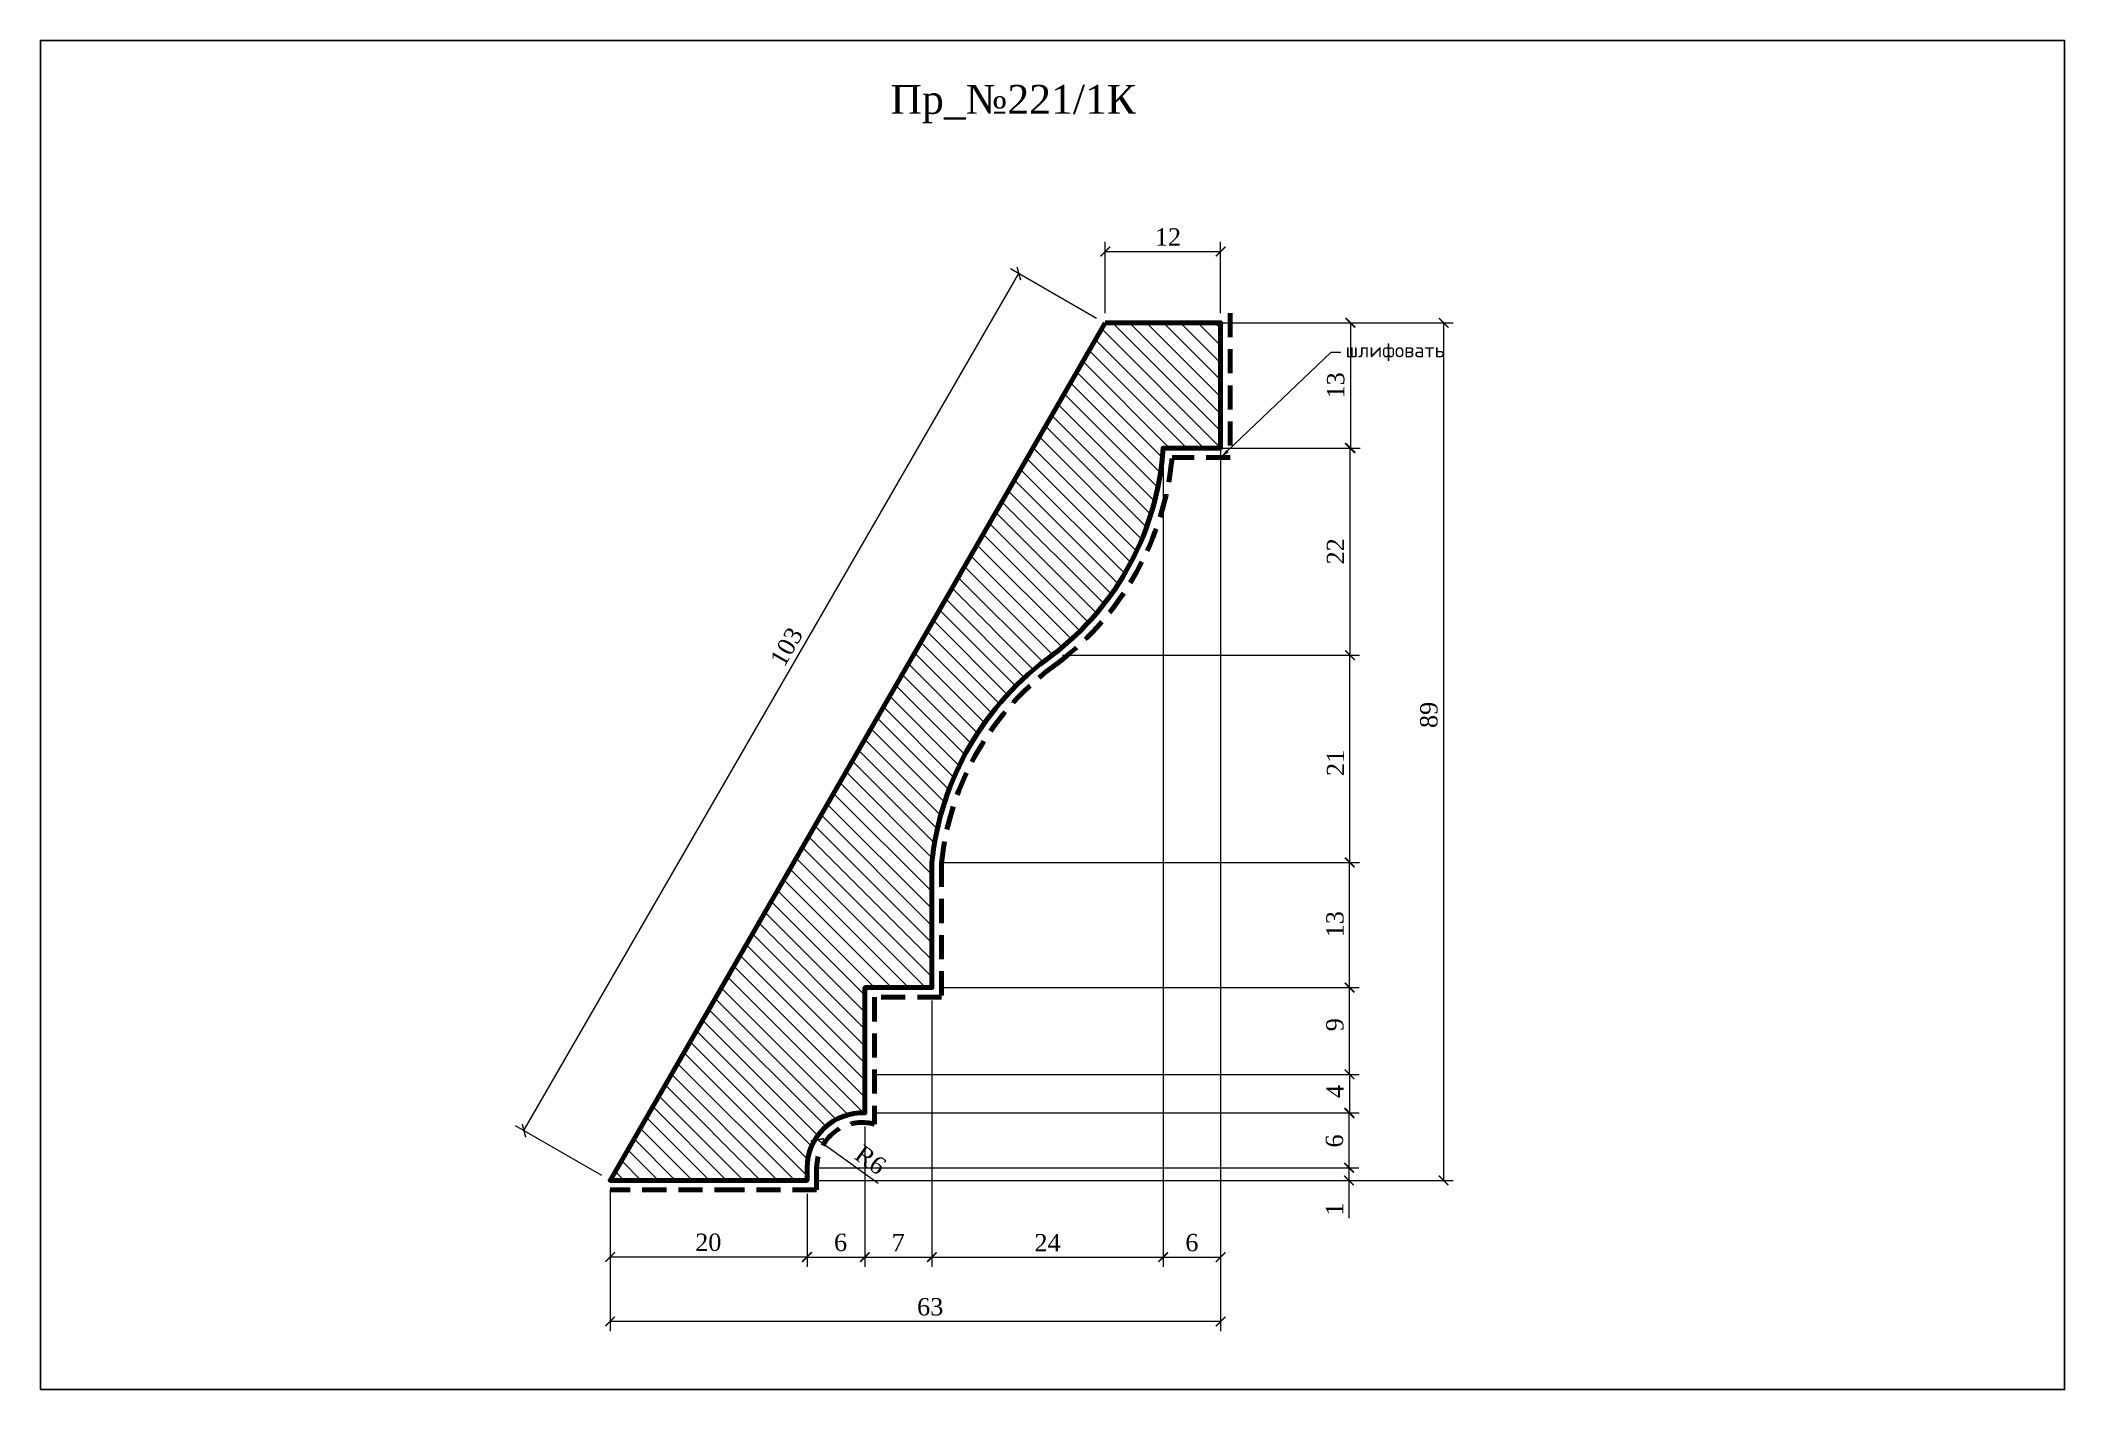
# Model space of a CAD drawing. Header units: millimetres. Extents: x 309303 to 309513, y -93352 to -93212.
import ezdxf
from ezdxf import colors
from ezdxf.entities.mleader import LeaderData, LeaderLine
from ezdxf.math import Vec2, Vec3

# ---------------------------------------------------------------- set-up
doc = ezdxf.new("R2010")
doc.units = ezdxf.units.MM
doc.header["$MEASUREMENT"] = 0
doc.linetypes.add('HIDDEN', pattern=[0.375, 0.25, -0.125])
doc.layers.add('Outside panel', color=7, linetype='Continuous', lineweight=18, true_color=0x7f5e57)
doc.layers.add('линия 50', color=1, linetype='Continuous', lineweight=140)
doc.layers.add('служебный слой РАЗМЕРЫ', color=7, linetype='Continuous', lineweight=9)
doc.layers.add('размеры в модели', color=7, linetype='Continuous')
doc.styles.add('ELECT', font='times.ttf')
doc.styles.get("Standard").update_dxf_attribs({"font": 'times.ttf'})
doc.styles.add('ЕСКД профили текст', font='isocpeur.ttf')
doc.dimstyles.new('M_1', dxfattribs={"dimtxt": 1.8, "dimasz": 1, "dimexe": 1, "dimexo": 1, "dimgap": 0.6, "dimtad": 1, "dimdec": 0, "dimdsep": 46, "dimtxsty": 'Standard', "dimblk": 'ARCHTICK', "dimcen": -5, "dimclrd": 7, "dimclre": 7, "dimclrt": 7, "dimadec": 0, "dimazin": 0, "dimtfac": 1, "dimtdec": 0, "dimtmove": 0, "dimatfit": 3, "dimfxl": 1, "dimtolj": 1, "dimtzin": 0, "dimlwd": 5, "dimlwe": 5, "dimarcsym": 0})

# ---------------------------------------------------------------- blocks, each defined once
blk = doc.blocks.new('_ArchTick')
at = {"color": 0, "linetype": 'ByBlock', "const_width": 0.15}
blk.add_lwpolyline([(-0.5, -0.5), (0.5, 0.5)], dxfattribs=at)
blk = doc.blocks.new('*D19')
at = {"layer": 'Defpoints', "color": 0, "ltscale": 1000, "transparency": 16777216}
for p in [(309425.87, -93234.29), (309413.91, -93241.69), (309425.87, -93241.69)]:
    blk.add_point(p, dxfattribs=at)
at = {"layer": 'размеры в модели', "color": 7, "lineweight": 5, "ltscale": 1000, "transparency": 16777216}
for p, q in [((309413.91, -93240.69), (309413.91, -93233.29)), ((309425.87, -93240.69), (309425.87, -93233.29)), ((309413.91, -93234.29), (309425.87, -93234.29))]:
    blk.add_line(p, q, dxfattribs=at)
at = {"layer": 'размеры в модели', "color": 7, "lineweight": 5, "ltscale": 1000, "transparency": 16777216, "rotation": 180}
blk.add_blockref('_ArchTick', (309413.91, -93234.29), dxfattribs=at)
at = {"layer": 'размеры в модели', "color": 7, "lineweight": 5, "ltscale": 1000, "transparency": 16777216}
blk.add_blockref('_ArchTick', (309425.87, -93234.29), dxfattribs=at)
at = {"layer": 'размеры в модели', "color": 7, "ltscale": 1000, "transparency": 16777216, "insert": (309420.41, -93232.79), "char_height": 1.8, "attachment_point": 5}
blk.add_mtext('\\A1;12', dxfattribs=at)
blk = doc.blocks.new('*D18')
at = {"layer": 'Defpoints', "color": 0, "ltscale": 1000, "transparency": 16777216}
for p in [(309384.03, -93326.48), (309388.71, -93329.83)]:
    blk.add_point(p, dxfattribs=at)
at = {"layer": 'размеры в модели', "color": 7, "lineweight": 5, "ltscale": 1000, "transparency": 16777216}
blk.add_line((309390.35, -93331.01), (309384.03, -93326.48), dxfattribs=at)
at = {"layer": 'размеры в модели', "color": 7, "lineweight": 5, "ltscale": 1000, "transparency": 16777216, "rotation": 144.35694692085}
blk.add_blockref('_ArchTick', (309384.03, -93326.48), dxfattribs=at)
at = {"layer": 'размеры в модели', "color": 7, "ltscale": 1000, "transparency": 16777216, "insert": (309389.55, -93328.57), "char_height": 1.8, "attachment_point": 5, "rotation": 324.3569}
blk.add_mtext('\\A1;R6', dxfattribs=at)
blk = doc.blocks.new('*D17')
at = {"layer": 'Defpoints', "color": 0, "ltscale": 1000, "transparency": 16777216}
for p in [(309404.94, -93236.59), (309413.88, -93241.75), (309362.53, -93330.69)]:
    blk.add_point(p, dxfattribs=at)
at = {"layer": 'размеры в модели', "color": 7, "lineweight": 5, "ltscale": 1000, "transparency": 16777216}
for p, q in [((309353.59, -93325.53), (309404.94, -93236.59)), ((309413.01, -93241.25), (309404.08, -93236.09)), ((309361.66, -93330.19), (309352.73, -93325.03))]:
    blk.add_line(p, q, dxfattribs=at)
for p, rotation in [((309404.94, -93236.59), 60.00000000001774), ((309353.59, -93325.53), 240.0000000000178)]:
    blk.add_blockref('_ArchTick', p, dxfattribs=dict(at, rotation=rotation))
at = {"layer": 'размеры в модели', "color": 7, "ltscale": 1000, "transparency": 16777216, "insert": (309380.83, -93275.32), "char_height": 1.8, "attachment_point": 5, "rotation": 60}
blk.add_mtext('\\A1;103', dxfattribs=at)
blk = doc.blocks.new('*D14')
at = {"layer": 'Defpoints', "color": 0, "ltscale": 1000, "transparency": 16777216}
for p in [(309395.91, -93311.04), (309388.96, -93324.09), (309395.91, -93338.66)]:
    blk.add_point(p, dxfattribs=at)
at = {"layer": 'размеры в модели', "color": 7, "lineweight": 5, "ltscale": 1000, "transparency": 16777216}
for p, q in [((309395.91, -93312.04), (309395.91, -93339.66)), ((309388.96, -93325.09), (309388.96, -93339.66)), ((309388.96, -93338.66), (309395.91, -93338.66))]:
    blk.add_line(p, q, dxfattribs=at)
at = {"layer": 'размеры в модели', "color": 7, "lineweight": 5, "ltscale": 1000, "transparency": 16777216, "rotation": 180}
blk.add_blockref('_ArchTick', (309388.96, -93338.66), dxfattribs=at)
at = {"layer": 'размеры в модели', "color": 7, "lineweight": 5, "ltscale": 1000, "transparency": 16777216}
blk.add_blockref('_ArchTick', (309395.91, -93338.66), dxfattribs=at)
at = {"layer": 'размеры в модели', "color": 7, "ltscale": 1000, "transparency": 16777216, "insert": (309392.43, -93337.14), "char_height": 1.8, "attachment_point": 5}
blk.add_mtext('\\A1;7', dxfattribs=at)
blk = doc.blocks.new('*D13')
at = {"layer": 'Defpoints', "color": 0, "ltscale": 1000, "transparency": 16777216}
for p in [(309388.96, -93324.09), (309382.96, -93331.08), (309388.96, -93338.66)]:
    blk.add_point(p, dxfattribs=at)
at = {"layer": 'размеры в модели', "color": 7, "lineweight": 5, "ltscale": 1000, "transparency": 16777216}
for p, q in [((309388.96, -93325.09), (309388.96, -93339.66)), ((309382.96, -93332.08), (309382.96, -93339.66)), ((309382.96, -93338.66), (309388.96, -93338.66))]:
    blk.add_line(p, q, dxfattribs=at)
at = {"layer": 'размеры в модели', "color": 7, "lineweight": 5, "ltscale": 1000, "transparency": 16777216, "rotation": 180}
blk.add_blockref('_ArchTick', (309382.96, -93338.66), dxfattribs=at)
at = {"layer": 'размеры в модели', "color": 7, "lineweight": 5, "ltscale": 1000, "transparency": 16777216}
blk.add_blockref('_ArchTick', (309388.96, -93338.66), dxfattribs=at)
at = {"layer": 'размеры в модели', "color": 7, "ltscale": 1000, "transparency": 16777216, "insert": (309386.44, -93337.14), "char_height": 1.8, "attachment_point": 5}
blk.add_mtext('\\A1;6', dxfattribs=at)
blk = doc.blocks.new('*D12')
at = {"layer": 'Defpoints', "color": 0, "ltscale": 1000, "transparency": 16777216}
for p in [(309362.53, -93330.69), (309382.96, -93331.08), (309382.96, -93338.64)]:
    blk.add_point(p, dxfattribs=at)
at = {"layer": 'размеры в модели', "color": 7, "lineweight": 5, "ltscale": 1000, "transparency": 16777216}
for p, q in [((309362.53, -93331.69), (309362.53, -93339.64)), ((309382.96, -93332.08), (309382.96, -93339.64)), ((309362.53, -93338.64), (309382.96, -93338.64))]:
    blk.add_line(p, q, dxfattribs=at)
at = {"layer": 'размеры в модели', "color": 7, "lineweight": 5, "ltscale": 1000, "transparency": 16777216, "rotation": 180}
blk.add_blockref('_ArchTick', (309362.53, -93338.64), dxfattribs=at)
at = {"layer": 'размеры в модели', "color": 7, "lineweight": 5, "ltscale": 1000, "transparency": 16777216}
blk.add_blockref('_ArchTick', (309382.96, -93338.64), dxfattribs=at)
at = {"layer": 'размеры в модели', "color": 7, "ltscale": 1000, "transparency": 16777216, "insert": (309372.72, -93337.13), "char_height": 1.8, "attachment_point": 5}
blk.add_mtext('\\A1;20', dxfattribs=at)
blk = doc.blocks.new('*D11')
at = {"layer": 'Defpoints', "color": 0, "ltscale": 1000, "transparency": 16777216}
for p in [(309382.96, -93329.39), (309439.19, -93329.39), (309382.9, -93330.69)]:
    blk.add_point(p, dxfattribs=at)
at = {"layer": 'размеры в модели', "color": 7, "lineweight": 5, "ltscale": 1000, "transparency": 16777216}
for p, q in [((309383.96, -93329.39), (309440.19, -93329.39)), ((309439.19, -93329.39), (309439.19, -93330.69)), ((309383.9, -93330.69), (309440.19, -93330.69)), ((309439.19, -93330.69), (309439.19, -93334.63))]:
    blk.add_line(p, q, dxfattribs=at)
for p, rotation in [((309439.19, -93329.39), 90), ((309439.19, -93330.69), 270)]:
    blk.add_blockref('_ArchTick', p, dxfattribs=dict(at, rotation=rotation))
at = {"layer": 'размеры в модели', "color": 7, "ltscale": 1000, "transparency": 16777216, "insert": (309437.69, -93333.68), "char_height": 1.8, "attachment_point": 5, "rotation": 90}
blk.add_mtext('\\A1;1', dxfattribs=at)
blk = doc.blocks.new('*D10')
at = {"layer": 'Defpoints', "color": 0, "ltscale": 1000, "transparency": 16777216}
for p in [(309388.96, -93323.69), (309439.21, -93323.69), (309382.96, -93329.39)]:
    blk.add_point(p, dxfattribs=at)
at = {"layer": 'размеры в модели', "color": 7, "lineweight": 5, "ltscale": 1000, "transparency": 16777216}
for p, q in [((309389.96, -93323.69), (309440.21, -93323.69)), ((309439.21, -93329.39), (309439.21, -93323.69)), ((309383.96, -93329.39), (309440.21, -93329.39))]:
    blk.add_line(p, q, dxfattribs=at)
for p, rotation in [((309439.21, -93323.69), 90), ((309439.21, -93329.39), 270)]:
    blk.add_blockref('_ArchTick', p, dxfattribs=dict(at, rotation=rotation))
at = {"layer": 'размеры в модели', "color": 7, "ltscale": 1000, "transparency": 16777216, "insert": (309437.69, -93326.6), "char_height": 1.8, "attachment_point": 5, "rotation": 90}
blk.add_mtext('\\A1;6', dxfattribs=at)
blk = doc.blocks.new('*D9')
at = {"layer": 'Defpoints', "color": 0, "ltscale": 1000, "transparency": 16777216}
for p in [(309388.96, -93319.69), (309388.96, -93323.69), (309439.25, -93323.69)]:
    blk.add_point(p, dxfattribs=at)
at = {"layer": 'размеры в модели', "color": 7, "lineweight": 5, "ltscale": 1000, "transparency": 16777216}
for p, q in [((309389.96, -93319.69), (309440.25, -93319.69)), ((309439.25, -93319.69), (309439.25, -93323.69)), ((309389.96, -93323.69), (309440.25, -93323.69))]:
    blk.add_line(p, q, dxfattribs=at)
for p, rotation in [((309439.25, -93319.69), 90), ((309439.25, -93323.69), 270)]:
    blk.add_blockref('_ArchTick', p, dxfattribs=dict(at, rotation=rotation))
at = {"layer": 'размеры в модели', "color": 7, "ltscale": 1000, "transparency": 16777216, "insert": (309437.75, -93321.47), "char_height": 1.8, "attachment_point": 5, "rotation": 90}
blk.add_mtext('\\A1;4', dxfattribs=at)
blk = doc.blocks.new('*D8')
at = {"layer": 'Defpoints', "color": 0, "ltscale": 1000, "transparency": 16777216}
for p in [(309395.91, -93310.69), (309439.25, -93310.69), (309388.96, -93319.69)]:
    blk.add_point(p, dxfattribs=at)
at = {"layer": 'размеры в модели', "color": 7, "lineweight": 5, "ltscale": 1000, "transparency": 16777216}
for p, q in [((309396.91, -93310.69), (309440.25, -93310.69)), ((309439.25, -93319.69), (309439.25, -93310.69)), ((309389.96, -93319.69), (309440.25, -93319.69))]:
    blk.add_line(p, q, dxfattribs=at)
for p, rotation in [((309439.25, -93310.69), 90), ((309439.25, -93319.69), 270)]:
    blk.add_blockref('_ArchTick', p, dxfattribs=dict(at, rotation=rotation))
at = {"layer": 'размеры в модели', "color": 7, "ltscale": 1000, "transparency": 16777216, "insert": (309437.73, -93314.54), "char_height": 1.8, "attachment_point": 5, "rotation": 90}
blk.add_mtext('\\A1;9', dxfattribs=at)
blk = doc.blocks.new('*D7')
at = {"layer": 'Defpoints', "color": 0, "ltscale": 1000, "transparency": 16777216}
for p in [(309395.91, -93297.69), (309439.26, -93297.69), (309395.91, -93310.69)]:
    blk.add_point(p, dxfattribs=at)
at = {"layer": 'размеры в модели', "color": 7, "lineweight": 5, "ltscale": 1000, "transparency": 16777216}
for p, q in [((309396.91, -93297.69), (309440.26, -93297.69)), ((309439.26, -93310.69), (309439.26, -93297.69)), ((309396.91, -93310.69), (309440.26, -93310.69))]:
    blk.add_line(p, q, dxfattribs=at)
for p, rotation in [((309439.26, -93297.69), 90), ((309439.26, -93310.69), 270)]:
    blk.add_blockref('_ArchTick', p, dxfattribs=dict(at, rotation=rotation))
at = {"layer": 'размеры в модели', "color": 7, "ltscale": 1000, "transparency": 16777216, "insert": (309437.74, -93304.11), "char_height": 1.8, "attachment_point": 5, "rotation": 90}
blk.add_mtext('\\A1;13', dxfattribs=at)
blk = doc.blocks.new('*D6')
at = {"layer": 'Defpoints', "color": 0, "ltscale": 1000, "transparency": 16777216}
for p in [(309408.45, -93276.19), (309439.29, -93276.19), (309395.91, -93297.69)]:
    blk.add_point(p, dxfattribs=at)
at = {"layer": 'размеры в модели', "color": 7, "lineweight": 5, "ltscale": 1000, "transparency": 16777216}
for p, q in [((309409.45, -93276.19), (309440.29, -93276.19)), ((309439.29, -93297.69), (309439.29, -93276.19)), ((309396.91, -93297.69), (309440.29, -93297.69))]:
    blk.add_line(p, q, dxfattribs=at)
for p, rotation in [((309439.29, -93276.19), 90), ((309439.29, -93297.69), 270)]:
    blk.add_blockref('_ArchTick', p, dxfattribs=dict(at, rotation=rotation))
at = {"layer": 'размеры в модели', "color": 7, "ltscale": 1000, "transparency": 16777216, "insert": (309437.79, -93287.37), "char_height": 1.8, "attachment_point": 5, "rotation": 90}
blk.add_mtext('\\A1;21', dxfattribs=at)
blk = doc.blocks.new('*D5')
at = {"layer": 'Defpoints', "color": 0, "ltscale": 1000, "transparency": 16777216}
for p in [(309419.91, -93254.69), (309408.45, -93276.19), (309439.29, -93276.19)]:
    blk.add_point(p, dxfattribs=at)
at = {"layer": 'размеры в модели', "color": 7, "lineweight": 5, "ltscale": 1000, "transparency": 16777216}
for p, q in [((309420.91, -93254.69), (309440.29, -93254.69)), ((309439.29, -93254.69), (309439.29, -93276.19)), ((309409.45, -93276.19), (309440.29, -93276.19))]:
    blk.add_line(p, q, dxfattribs=at)
for p, rotation in [((309439.29, -93254.69), 90), ((309439.29, -93276.19), 270)]:
    blk.add_blockref('_ArchTick', p, dxfattribs=dict(at, rotation=rotation))
at = {"layer": 'размеры в модели', "color": 7, "ltscale": 1000, "transparency": 16777216, "insert": (309437.79, -93265.41), "char_height": 1.8, "attachment_point": 5, "rotation": 90}
blk.add_mtext('\\A1;22', dxfattribs=at)
blk = doc.blocks.new('*D4')
at = {"layer": 'Defpoints', "color": 0, "ltscale": 1000, "transparency": 16777216}
for p in [(309420.5, -93241.69), (309425.87, -93254.69), (309439.34, -93254.69)]:
    blk.add_point(p, dxfattribs=at)
at = {"layer": 'размеры в модели', "color": 7, "lineweight": 5, "ltscale": 1000, "transparency": 16777216}
for p, q in [((309421.5, -93241.69), (309440.34, -93241.69)), ((309439.34, -93241.69), (309439.34, -93254.69)), ((309426.87, -93254.69), (309440.34, -93254.69))]:
    blk.add_line(p, q, dxfattribs=at)
for p, rotation in [((309439.34, -93241.69), 90), ((309439.34, -93254.69), 270)]:
    blk.add_blockref('_ArchTick', p, dxfattribs=dict(at, rotation=rotation))
at = {"layer": 'размеры в модели', "color": 7, "ltscale": 1000, "transparency": 16777216, "insert": (309437.82, -93248.19), "char_height": 1.8, "attachment_point": 5, "rotation": 90}
blk.add_mtext('\\A1;13', dxfattribs=at)
blk = doc.blocks.new('*D3')
at = {"layer": 'Defpoints', "color": 0, "ltscale": 1000, "transparency": 16777216}
for p in [(309425.87, -93241.69), (309382.87, -93330.69), (309449.01, -93330.69)]:
    blk.add_point(p, dxfattribs=at)
at = {"layer": 'размеры в модели', "color": 7, "lineweight": 5, "ltscale": 1000, "transparency": 16777216}
for p, q in [((309426.87, -93241.69), (309450.01, -93241.69)), ((309449.01, -93241.69), (309449.01, -93330.69)), ((309383.87, -93330.69), (309450.01, -93330.69))]:
    blk.add_line(p, q, dxfattribs=at)
for p, rotation in [((309449.01, -93241.69), 90), ((309449.01, -93330.69), 270)]:
    blk.add_blockref('_ArchTick', p, dxfattribs=dict(at, rotation=rotation))
at = {"layer": 'размеры в модели', "color": 7, "ltscale": 1000, "transparency": 16777216, "insert": (309447.49, -93282.39), "char_height": 1.8, "attachment_point": 5, "rotation": 90}
blk.add_mtext('\\A1;89', dxfattribs=at)
blk = doc.blocks.new('*D2')
at = {"layer": 'Defpoints', "color": 0, "ltscale": 1000, "transparency": 16777216}
for p in [(309425.87, -93242.08), (309362.53, -93330.69), (309362.53, -93345.33)]:
    blk.add_point(p, dxfattribs=at)
at = {"layer": 'размеры в модели', "color": 7, "lineweight": 5, "ltscale": 1000, "transparency": 16777216}
for p, q in [((309425.87, -93243.08), (309425.87, -93346.33)), ((309362.53, -93331.69), (309362.53, -93346.33)), ((309425.87, -93345.33), (309362.53, -93345.33))]:
    blk.add_line(p, q, dxfattribs=at)
at = {"layer": 'размеры в модели', "color": 7, "lineweight": 5, "ltscale": 1000, "transparency": 16777216, "rotation": 180}
blk.add_blockref('_ArchTick', (309362.53, -93345.33), dxfattribs=at)
at = {"layer": 'размеры в модели', "color": 7, "lineweight": 5, "ltscale": 1000, "transparency": 16777216}
blk.add_blockref('_ArchTick', (309425.87, -93345.33), dxfattribs=at)
at = {"layer": 'размеры в модели', "color": 7, "ltscale": 1000, "transparency": 16777216, "insert": (309395.74, -93343.82), "char_height": 1.8, "attachment_point": 5}
blk.add_mtext('\\A1;63', dxfattribs=at)

msp = doc.modelspace()

# ---------------------------------------------------------------- hatches: boundary and pattern name
at = {"layer": 'Outside panel', "ltscale": 1000}
h = msp.add_hatch(dxfattribs=at)
h.set_pattern_fill('ANSI31', color=256, scale=10, angle=90)
h.set_pattern_definition([(135, (-2896.5585, -2792.3019), (-0.8838834765, -0.8838834765), [])])
h.paths.add_polyline_path([(309413.91, -93241.69), (309425.87, -93241.69), (309425.87, -93254.69), (309419.91, -93254.69, -0.217324), (309408.41, -93276.19, 0.215343), (309395.91, -93297.69), (309395.91, -93310.69), (309388.96, -93310.69), (309388.96, -93323.69, 0.424695), (309382.96, -93329.39), (309382.96, -93330.69), (309375.87, -93330.69), (309362.53, -93330.69)])

# ---------------------------------------------------------------- linework, layer by layer
at = {"color": 6, "ltscale": 1000}
msp.add_lwpolyline([(309303.43, -93352.4), (309513.43, -93352.4), (309513.43, -93212.4), (309303.43, -93212.4)], close=True, dxfattribs=at)
at = {"layer": 'линия 50', "color": 1, "linetype": 'HIDDEN', "ltscale": 10, "true_color": 0xff0909}
msp.add_lwpolyline([(309426.87, -93240.69), (309426.87, -93240.69), (309426.87, -93255.69), (309420.84, -93255.69, -0.209375), (309409, -93276.99, 0.215026), (309396.91, -93297.74), (309396.91, -93311.69), (309389.96, -93311.69), (309389.96, -93324.85, 0.491856), (309383.96, -93329.4), (309383.96, -93331.69), (309375.87, -93331.69), (309362.53, -93331.69)], format="xyb", dxfattribs=at)
at = {"layer": 'линия 50', "color": 7}
msp.add_lwpolyline([(309413.91, -93241.69), (309425.87, -93241.69), (309425.87, -93254.69), (309419.91, -93254.69, -0.217324), (309408.41, -93276.19, 0.215343), (309395.91, -93297.69), (309395.91, -93310.69), (309388.96, -93310.69), (309388.96, -93323.69, 0.424695), (309382.96, -93329.39), (309382.96, -93330.69), (309375.87, -93330.69), (309362.53, -93330.69)], format="xyb", close=True, dxfattribs=at)

# ---------------------------------------------------------------- texts
at = {"color": 7, "ltscale": 1000, "style": 'ELECT'}
msp.add_text('Пр_№221/1К', height=3, dxfattribs=at).set_placement((309391.62, -93220.01))

# ---------------------------------------------------------------- dimensions: what is measured, and where the dimension line sits
at = {"layer": 'размеры в модели', "color": 5, "ltscale": 1000}
for base, p1, p2, picture, middle in [((309425.87, -93234.29), (309413.91, -93241.69), (309425.87, -93241.69), '*D19', (309420.41, -93234.29)), ((309388.96, -93338.66), (309382.96, -93331.08), (309388.96, -93324.09), '*D13', (309386.44, -93338.66)), ((309382.96, -93338.64), (309362.53, -93330.69), (309382.96, -93331.08), '*D12', (309372.72, -93338.64))]:
    dim = msp.add_linear_dim(base=base, p1=p1, p2=p2, dimstyle='M_1', dxfattribs=at)
    dim.commit()
    dim.dimension.update_dxf_attribs({"geometry": picture, "text_midpoint": middle, "dimtype": 128})
for base, p1, p2, angle, picture, middle, dimtype in [((309404.94, -93236.59), (309362.53, -93330.69), (309413.88, -93241.75), 60, '*D17', (309382.14, -93276.08), 129), ((309362.53, -93345.33), (309425.87, -93242.08), (309362.53, -93330.69), 180, '*D2', (309395.74, -93345.33), 128), ((309449.01, -93330.69), (309425.87, -93241.69), (309382.87, -93330.69), 90, '*D3', (309449.01, -93282.39), 128), ((309439.28619935, -93276.18822637), (309419.91286639, -93254.68822636), (309408.4521313, -93276.18822637), 90, '*D5', (309439.28619935, -93265.4149619), 128), ((309439.28619935, -93276.18822637), (309395.91286639, -93297.68822636), (309408.4521313, -93276.18822637), 90, '*D6', (309439.28619935, -93287.36856084), 128), ((309439.26, -93297.69), (309395.91, -93310.69), (309395.91, -93297.69), 90, '*D7', (309439.26, -93304.11), 128), ((309439.25, -93310.69), (309388.96, -93319.69), (309395.91, -93310.69), 90, '*D8', (309439.25, -93314.54), 128), ((309439.25, -93323.69), (309388.96, -93319.69), (309388.96, -93323.69), 90, '*D9', (309439.25, -93321.47), 128), ((309439.21, -93323.69), (309382.96, -93329.39), (309388.96, -93323.69), 90, '*D10', (309439.21, -93326.6), 128), ((309439.19, -93329.39), (309382.9, -93330.69), (309382.96, -93329.39), 90, '*D11', (309439.19, -93333.68), 128)]:
    dim = msp.add_linear_dim(base=base, p1=p1, p2=p2, angle=angle, dimstyle='M_1', dxfattribs=at)
    dim.commit()
    dim.dimension.update_dxf_attribs({"geometry": picture, "text_midpoint": middle, "dimtype": dimtype})
dim = msp.add_linear_dim(base=(309439.34, -93254.69), p1=(309420.5, -93241.69), p2=(309425.87, -93254.69), angle=90, dimstyle='M_1', dxfattribs=at)
dim.commit()
dim.dimension.update_dxf_attribs({"geometry": '*D4', "text_midpoint": (309437.82, -93248.19)})
for base, p1, p2 in [((309419.91, -93338.66), (309395.91, -93311.04), (309419.91, -93255.08)), ((309425.87, -93338.66), (309419.91, -93255.08), (309425.87, -93255.16))]:
    msp.add_linear_dim(base=base, p1=p1, p2=p2, dimstyle='M_1', dxfattribs=at).render()
dim = msp.add_linear_dim(base=(309395.91, -93338.66), p1=(309388.96, -93324.09), p2=(309395.91, -93311.04), dimstyle='M_1', dxfattribs=at)
dim.commit()
dim.dimension.update_dxf_attribs({"geometry": '*D14', "text_midpoint": (309392.43, -93337.14)})
dim = msp.add_radius_dim(center=(309388.71, -93329.83), mpoint=(309384.03, -93326.48), dimstyle='M_1', dxfattribs=at)
dim.commit()
dim.dimension.update_dxf_attribs({"geometry": '*D18', "text_midpoint": (309388.67, -93329.8), "dimtype": 132})

# ---------------------------------------------------------------- leaders
at = {"layer": 'служебный слой РАЗМЕРЫ'}
ml = msp.add_multileader_mtext('Standard', dxfattribs=at)
ml.set_content('\\A1;шлифовать', color=256, style='ЕСКД профили текст')
ml.set_leader_properties(color=256, linetype='ByLayer', lineweight=-1)
ml.build(insert=Vec2(0, 0))
ml.multileader.update_dxf_attribs({"dogleg_length": 1, "arrow_head_size": 1})
ctx = ml.context
ctx.base_point, ctx.char_height, ctx.arrow_head_size, ctx.landing_gap_size, ctx.plane_origin = Vec3(309438.34, -93244.75), 1.5, 1, 0.5, Vec3(309451.81, -93218.58)
notes = []
notes.append((ctx, [(1, (1, 1, 0), (309437.34, -93244.75), (1, 0), 1, [(0, [(309425.87, -93255.69)], 0, [])])]))
ctx.mtext.insert, ctx.mtext.flow_direction = Vec3(309438.84, -93243.78), 5
for ctx, leaders in notes:
    for number, flags, end, landing, length, lines in leaders:
        leader = LeaderData()
        leader.index, (leader.has_last_leader_line, leader.has_dogleg_vector, leader.attachment_direction) = number, flags
        leader.last_leader_point, leader.dogleg_vector, leader.dogleg_length = Vec3(end), Vec3(landing), length
        for number, points, colour, breaks in lines:
            line = LeaderLine()
            line.index, line.vertices, line.color, line.breaks = number, Vec3.list(points), colors.encode_raw_color(colour), breaks
            leader.lines.append(line)
        ctx.leaders.append(leader)

doc.saveas('drawing.dxf')
